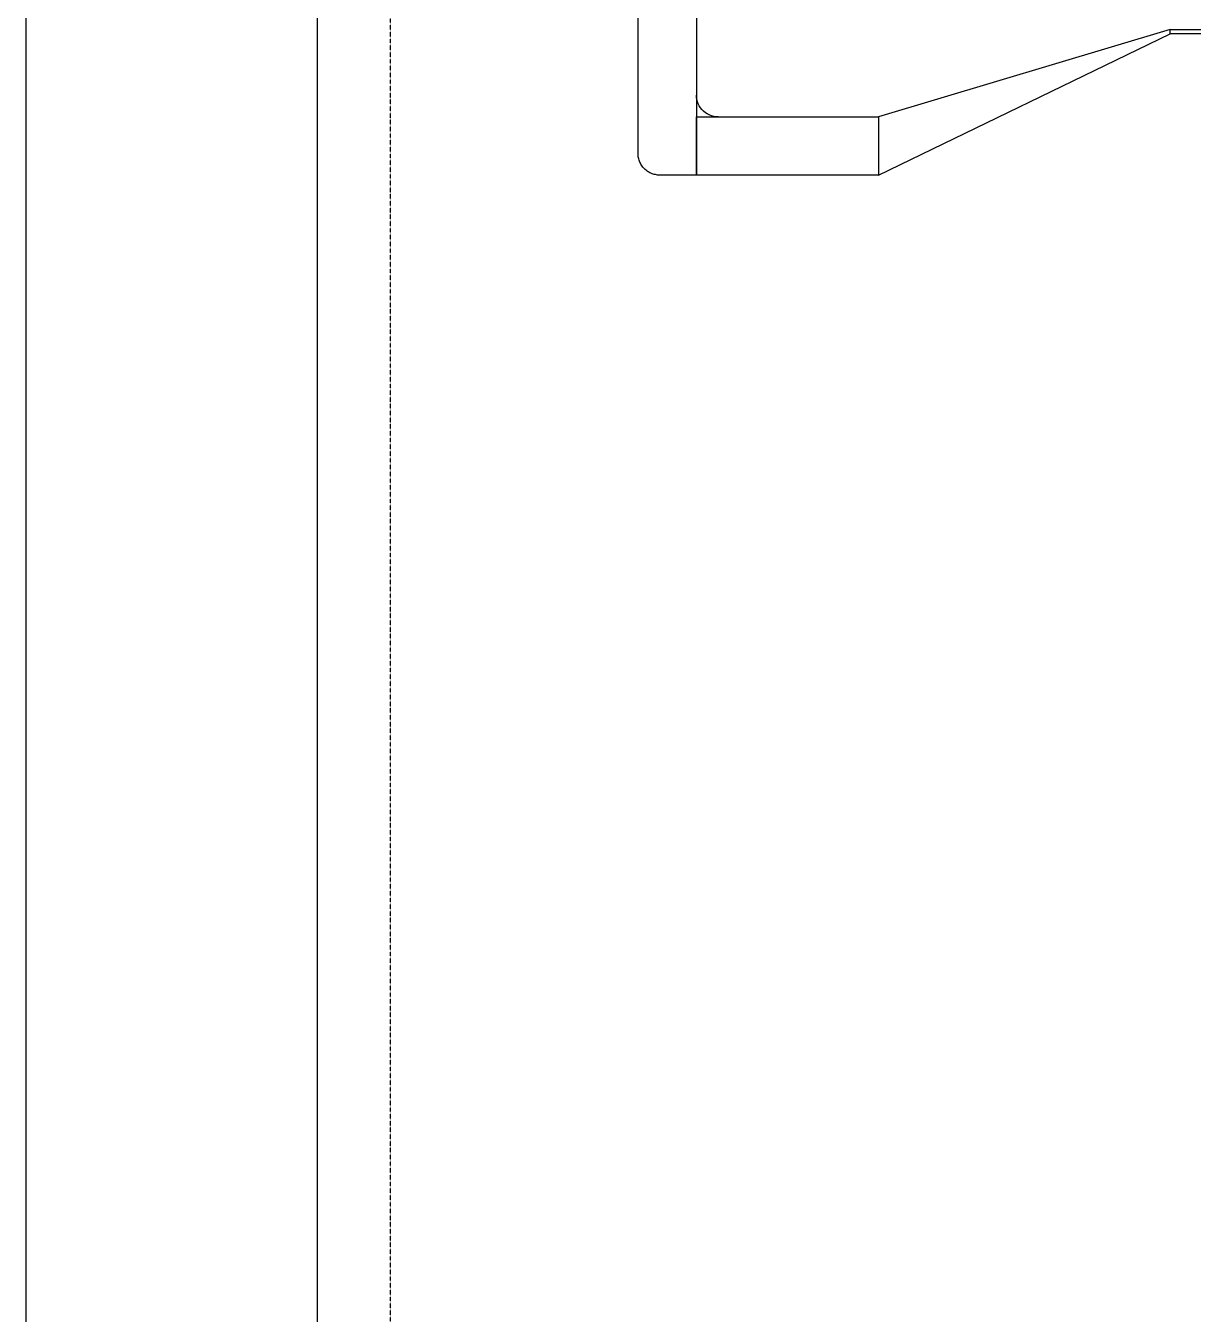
# Model space of a CAD drawing. Extents: x -3500 to 3500, y -3500 to 3500.
# Drawn here: x -3500 to -1898, y -1768 to 0 of the extents above; entities that cross this region are included whole.
import ezdxf

# ---------------------------------------------------------------- set-up
doc = ezdxf.new("R2010")
doc.units = 0
doc.linetypes.add('DOT', pattern=[0.2, 0, -0.2])
for name, color, linetype in [('BASEMETAL', 4, 'CONTINUOUS'), ('BUSMAIN', 3, 'CONTINUOUS'), ('DICEGRID', 3, 'CONTINUOUS'), ('FRAME', 8, 'CONTINUOUS')]:
    doc.layers.add(name, color=color, linetype=linetype)

# ---------------------------------------------------------------- blocks, each defined once
blk = doc.blocks.new('CHIP_XSEARCH')
at = {"layer": 'BUSMAIN'}
blk.add_lwpolyline([(920, 3705), (920, 3500), (920, 3295), (870, 3295), (868.4, 3295), (866.9, 3295.2), (865.3, 3295.4), (863.8, 3295.7), (862.2, 3296), (860.7, 3296.5), (859.2, 3297), (857.8, 3297.6), (856.4, 3298.3), (855, 3299), (853.7, 3299.8), (852.4, 3300.7), (851.1, 3301.7), (849.9, 3302.7), (848.8, 3303.8), (847.7, 3304.9), (846.7, 3306.1), (845.7, 3307.4), (844.8, 3308.7), (844, 3310), (843.3, 3311.4), (842.6, 3312.8), (842, 3314.2), (841.5, 3315.7), (841, 3317.2), (840.7, 3318.8), (840.4, 3320.3), (840.2, 3321.9), (840, 3323.4), (840, 3325), (840, 3675)], dxfattribs=at)
for points in [[(1170, 3295), (1570, 3489), (1570, 3495), (1170, 3375)], [(1570, 3495), (5430, 3495), (5430, 3489), (1570, 3489)], [(920, 3375), (950, 3375), (946.9, 3375.2), (943.8, 3375.7), (940.7, 3376.5), (937.8, 3377.6), (935, 3379), (932.4, 3380.7), (929.9, 3382.7), (927.7, 3384.9), (925.7, 3387.4), (924, 3390), (922.6, 3392.8), (921.5, 3395.7), (920.7, 3398.8), (920.2, 3401.9), (920, 3405)], [(920, 3375), (1170, 3375), (1170, 3295), (920, 3295)]]:
    blk.add_lwpolyline(points, close=True, dxfattribs=at)
at = {"layer": 'DICEGRID'}
blk.add_lwpolyline([(400, 200), (6600, 200), (6600, 6800), (400, 6800)], close=True, dxfattribs=at)
at = {"layer": 'FRAME'}
blk.add_lwpolyline([(0, 0), (7000, 0), (7000, 7000), (0, 7000)], close=True, dxfattribs=at)
at = {"layer": 'FRAME', "linetype": 'DOT'}
blk.add_lwpolyline([(500, 500), (6500, 500), (6500, 6500), (500, 6500)], close=True, dxfattribs=at)

msp = doc.modelspace()

# ---------------------------------------------------------------- block references
at = {"layer": 'BASEMETAL'}
msp.add_blockref('CHIP_XSEARCH', (-3500, -3500), dxfattribs=at)

doc.saveas('drawing.dxf')
